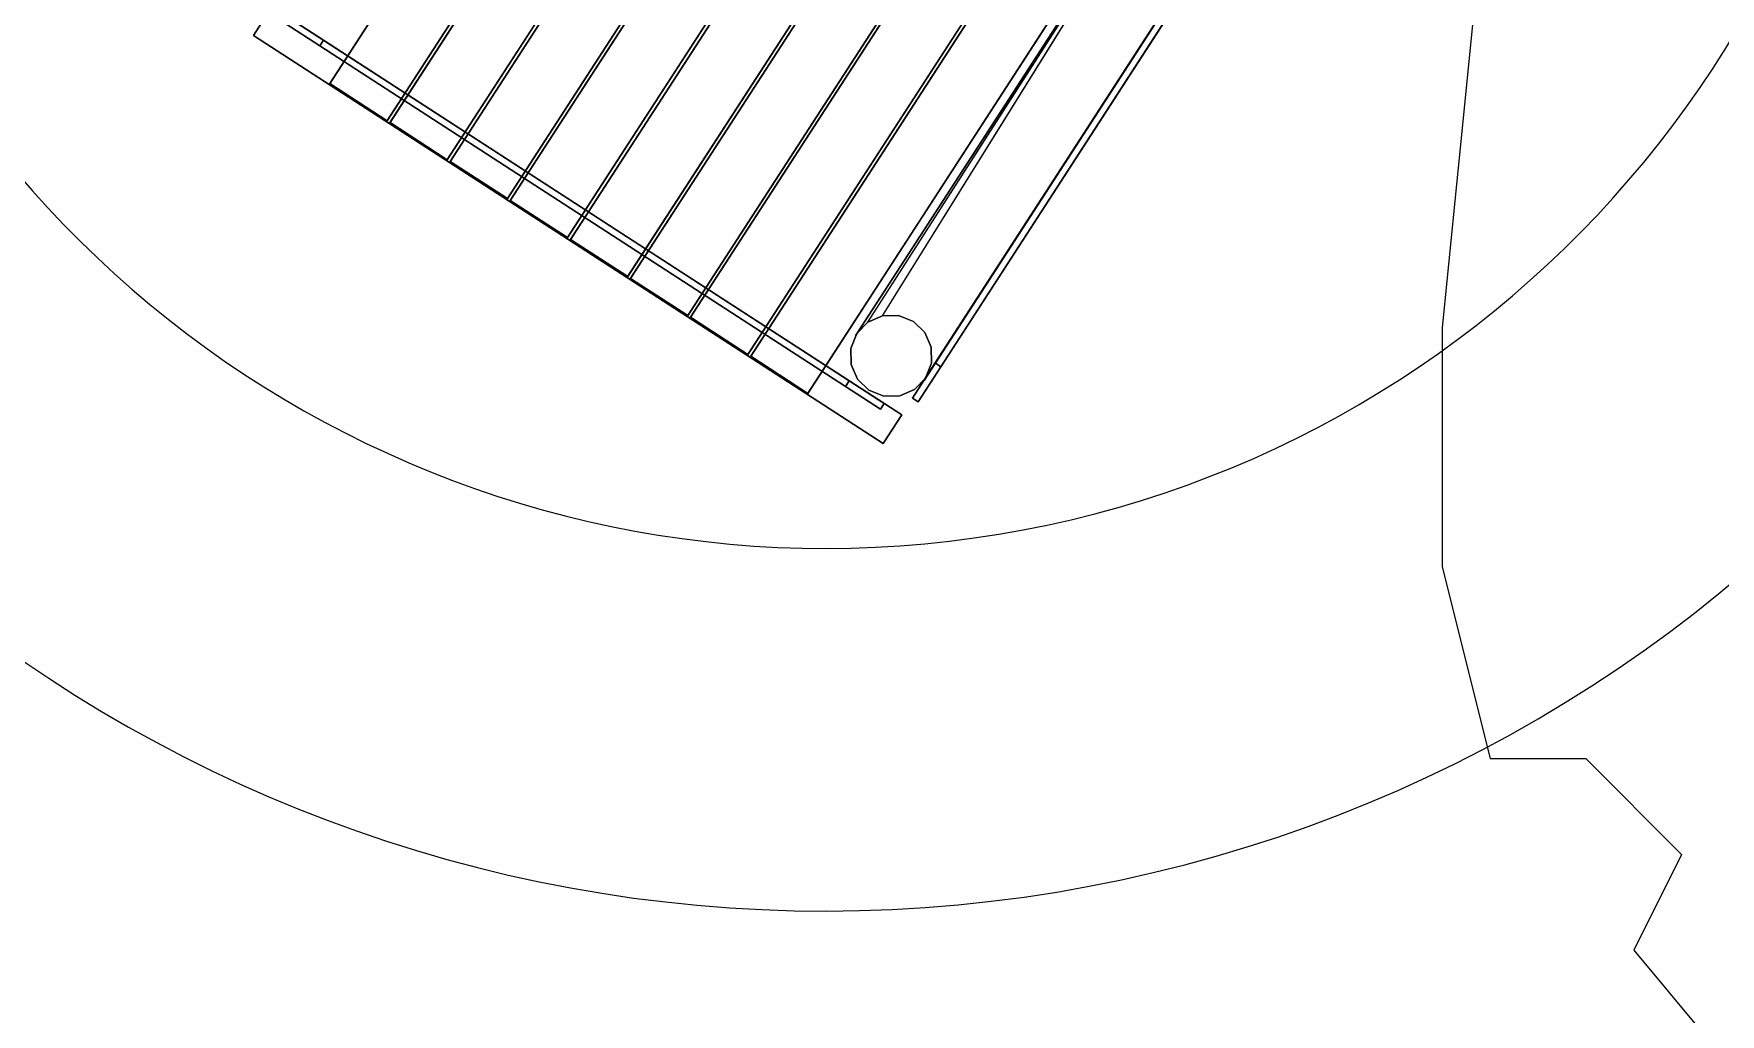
# Model space of a CAD drawing. Header units: inches. Extents: x -1 to 125, y -2 to 87.
# Drawn here: x 62.414 to 64.786, y 35.884 to 37.264 of the extents above; entities that cross this region are included whole.
import ezdxf

# ---------------------------------------------------------------- set-up
doc = ezdxf.new("R2010")
doc.units = ezdxf.units.IN
doc.header["$MEASUREMENT"] = 0
for name, color, linetype, lineweight in [('01 juegos infantiles', 32, 'Continuous', 5), ('POHON', 98, 'Continuous', 5), ('Standard', 7, 'Continuous', 0)]:
    doc.layers.add(name, color=color, linetype=linetype, lineweight=lineweight)

# ---------------------------------------------------------------- blocks, each defined once
blk = doc.blocks.new('A$C56F7531D')
at = {"layer": '01 juegos infantiles', "color": 32, "linetype": 'ByBlock'}
for points in [[(0.6465, 0.0015, -2.1974), (0.7425, 0.0015, -2.1974), (0.7425, 2.094, -2.1974), (0.6465, 2.094, -2.1974)], [(0.6465, 2.094, -2.1571), (0.6465, 0.0015, -2.1571), (0.6465, 0.0015, -2.1974), (0.6465, 2.094, -2.1974)], [(0.6465, 0.0015, -2.1571), (0.6465, 2.094, -2.1571), (0.7425, 2.094, -2.1571), (0.7425, 0.0015, -2.1571)], [(0.7425, 0.0015, -2.1974), (0.7425, 0.0015, -2.1571), (0.7425, 2.094, -2.1571), (0.7425, 2.094, -2.1974)], [(0.7473, 0.0015, -2.1974), (0.8433, 0.0015, -2.1974), (0.8433, 2.094, -2.1974), (0.7473, 2.094, -2.1974)], [(0.7473, 2.094, -2.1571), (0.7473, 0.0015, -2.1571), (0.7473, 0.0015, -2.1974), (0.7473, 2.094, -2.1974)], [(0.7473, 0.0015, -2.1571), (0.7473, 2.094, -2.1571), (0.8433, 2.094, -2.1571), (0.8433, 0.0015, -2.1571)], [(0.8433, 0.0015, -2.1974), (0.8433, 0.0015, -2.1571), (0.8433, 2.094, -2.1571), (0.8433, 2.094, -2.1974)], [(0.8481, 0.0015, -2.1974), (0.9441, 0.0015, -2.1974), (0.9441, 2.094, -2.1974), (0.8481, 2.094, -2.1974)], [(0.8481, 2.094, -2.1571), (0.8481, 0.0015, -2.1571), (0.8481, 0.0015, -2.1974), (0.8481, 2.094, -2.1974)], [(0.8481, 0.0015, -2.1571), (0.8481, 2.094, -2.1571), (0.9441, 2.094, -2.1571), (0.9441, 0.0015, -2.1571)], [(0.9441, 0.0015, -2.1974), (0.9441, 0.0015, -2.1571), (0.9441, 2.094, -2.1571), (0.9441, 2.094, -2.1974)], [(0.9489, 0.0015, -2.1974), (1.0449, 0.0015, -2.1974), (1.0449, 2.094, -2.1974), (0.9489, 2.094, -2.1974)], [(0.9489, 2.094, -2.1571), (0.9489, 0.0015, -2.1571), (0.9489, 0.0015, -2.1974), (0.9489, 2.094, -2.1974)], [(0.9489, 0.0015, -2.1571), (0.9489, 2.094, -2.1571), (1.0449, 2.094, -2.1571), (1.0449, 0.0015, -2.1571)], [(1.0449, 0.0015, -2.1974), (1.0449, 0.0015, -2.1571), (1.0449, 2.094, -2.1571), (1.0449, 2.094, -2.1974)], [(1.0497, 0.0015, -2.1974), (1.1457, 0.0015, -2.1974), (1.1457, 2.094, -2.1974), (1.0497, 2.094, -2.1974)], [(1.0497, 2.094, -2.1571), (1.0497, 0.0015, -2.1571), (1.0497, 0.0015, -2.1974), (1.0497, 2.094, -2.1974)], [(1.0497, 0.0015, -2.1571), (1.0497, 2.094, -2.1571), (1.1457, 2.094, -2.1571), (1.1457, 0.0015, -2.1571)], [(1.1457, 0.0015, -2.1974), (1.1457, 0.0015, -2.1571), (1.1457, 2.094, -2.1571), (1.1457, 2.094, -2.1974)], [(1.1505, 0.0015, -2.1974), (1.2464, 0.0015, -2.1974), (1.2464, 2.094, -2.1974), (1.1505, 2.094, -2.1974)], [(1.1505, 2.094, -2.1571), (1.1505, 0.0015, -2.1571), (1.1505, 0.0015, -2.1974), (1.1505, 2.094, -2.1974)], [(1.1505, 0.0015, -2.1571), (1.1505, 2.094, -2.1571), (1.2464, 2.094, -2.1571), (1.2464, 0.0015, -2.1571)], [(1.2464, 0.0015, -2.1974), (1.2464, 0.0015, -2.1571), (1.2464, 2.094, -2.1571), (1.2464, 2.094, -2.1974)], [(1.2512, 2.094, -2.1974), (1.2512, 0.0015, -2.1974), (1.3472, 0.0015, -2.1974), (1.3472, 2.094, -2.1974)], [(1.2512, 2.094, -2.1571), (1.2512, 0.0015, -2.1571), (1.2512, 0.0015, -2.1974), (1.2512, 2.094, -2.1974)], [(1.3472, 2.094, -2.1571), (1.3472, 0.0015, -2.1571), (1.2512, 0.0015, -2.1571), (1.2512, 2.094, -2.1571)], [(1.3472, 2.094, -2.1974), (1.3472, 0.0015, -2.1974), (1.3472, 0.0015, -2.1571), (1.3472, 2.094, -2.1571)], [(1.352, 0.0015, -2.1974), (1.448, 0.0015, -2.1974), (1.448, 2.094, -2.1974), (1.352, 2.094, -2.1974)], [(1.352, 2.094, -2.1571), (1.352, 0.0015, -2.1571), (1.352, 0.0015, -2.1974), (1.352, 2.094, -2.1974)], [(1.352, 0.0015, -2.1571), (1.352, 2.094, -2.1571), (1.448, 2.094, -2.1571), (1.448, 0.0015, -2.1571)], [(1.448, 0.0015, -2.1974), (1.448, 0.0015, -2.1571), (1.448, 2.094, -2.1571), (1.448, 2.094, -2.1974)], [(0.6465, 0.0005, -1.2375), (0.7425, 0.0005, -1.2375), (0.7425, 1.1524, -1.2375), (0.6465, 1.1524, -1.2375)], [(0.6465, 1.1524, -1.2375), (0.6465, 1.1524, -1.1972), (0.6465, 0.0005, -1.1972), (0.6465, 0.0005, -1.2375)], [(0.6465, 0.0005, -1.1972), (0.6465, 1.1524, -1.1972), (0.7425, 1.1524, -1.1972), (0.7425, 0.0005, -1.1972)], [(0.7425, 0.0005, -1.2375), (0.7425, 0.0005, -1.1972), (0.7425, 1.1524, -1.1972), (0.7425, 1.1524, -1.2375)], [(0.7473, 0.0005, -1.2375), (0.8433, 0.0005, -1.2375), (0.8433, 1.1524, -1.2375), (0.7473, 1.1524, -1.2375)], [(0.7473, 1.1524, -1.2375), (0.7473, 1.1524, -1.1972), (0.7473, 0.0005, -1.1972), (0.7473, 0.0005, -1.2375)], [(0.7473, 0.0005, -1.1972), (0.7473, 1.1524, -1.1972), (0.8433, 1.1524, -1.1972), (0.8433, 0.0005, -1.1972)], [(0.8433, 0.0005, -1.2375), (0.8433, 0.0005, -1.1972), (0.8433, 1.1524, -1.1972), (0.8433, 1.1524, -1.2375)], [(0.8481, 0.0005, -1.2375), (0.9441, 0.0005, -1.2375), (0.9441, 1.1524, -1.2375), (0.8481, 1.1524, -1.2375)], [(0.8481, 1.1524, -1.2375), (0.8481, 1.1524, -1.1972), (0.8481, 0.0005, -1.1972), (0.8481, 0.0005, -1.2375)], [(0.8481, 0.0005, -1.1972), (0.8481, 1.1524, -1.1972), (0.9441, 1.1524, -1.1972), (0.9441, 0.0005, -1.1972)], [(0.9441, 0.0005, -1.2375), (0.9441, 0.0005, -1.1972), (0.9441, 1.1524, -1.1972), (0.9441, 1.1524, -1.2375)], [(0.9489, 0.0005, -1.2375), (1.0449, 0.0005, -1.2375), (1.0449, 1.1524, -1.2375), (0.9489, 1.1524, -1.2375)], [(0.9489, 1.1524, -1.2375), (0.9489, 1.1524, -1.1972), (0.9489, 0.0005, -1.1972), (0.9489, 0.0005, -1.2375)], [(0.9489, 0.0005, -1.1972), (0.9489, 1.1524, -1.1972), (1.0449, 1.1524, -1.1972), (1.0449, 0.0005, -1.1972)], [(1.0449, 0.0005, -1.2375), (1.0449, 0.0005, -1.1972), (1.0449, 1.1524, -1.1972), (1.0449, 1.1524, -1.2375)], [(1.0497, 0.0005, -1.2375), (1.1457, 0.0005, -1.2375), (1.1457, 1.1524, -1.2375), (1.0497, 1.1524, -1.2375)], [(1.0497, 1.1524, -1.2375), (1.0497, 1.1524, -1.1972), (1.0497, 0.0005, -1.1972), (1.0497, 0.0005, -1.2375)], [(1.0497, 0.0005, -1.1972), (1.0497, 1.1524, -1.1972), (1.1457, 1.1524, -1.1972), (1.1457, 0.0005, -1.1972)], [(1.1457, 0.0005, -1.2375), (1.1457, 0.0005, -1.1972), (1.1457, 1.1524, -1.1972), (1.1457, 1.1524, -1.2375)], [(1.1505, 0.0005, -1.2375), (1.2464, 0.0005, -1.2375), (1.2464, 1.1524, -1.2375), (1.1505, 1.1524, -1.2375)], [(1.1505, 1.1524, -1.2375), (1.1505, 1.1524, -1.1972), (1.1505, 0.0005, -1.1972), (1.1505, 0.0005, -1.2375)], [(1.1505, 0.0005, -1.1972), (1.1505, 1.1524, -1.1972), (1.2464, 1.1524, -1.1972), (1.2464, 0.0005, -1.1972)], [(1.2464, 0.0005, -1.2375), (1.2464, 0.0005, -1.1972), (1.2464, 1.1524, -1.1972), (1.2464, 1.1524, -1.2375)], [(1.2512, 0.0005, -1.2375), (1.3472, 0.0005, -1.2375), (1.3472, 1.1524, -1.2375), (1.2512, 1.1524, -1.2375)], [(1.2512, 1.1524, -1.2375), (1.2512, 1.1524, -1.1972), (1.2512, 0.0005, -1.1972), (1.2512, 0.0005, -1.2375)], [(1.2512, 0.0005, -1.1972), (1.2512, 1.1524, -1.1972), (1.3472, 1.1524, -1.1972), (1.3472, 0.0005, -1.1972)], [(1.3472, 0.0005, -1.2375), (1.3472, 0.0005, -1.1972), (1.3472, 1.1524, -1.1972), (1.3472, 1.1524, -1.2375)], [(1.352, 0.0005, -1.2375), (1.448, 0.0005, -1.2375), (1.448, 1.1524, -1.2375), (1.352, 1.1524, -1.2375)], [(1.352, 1.1524, -1.2375), (1.352, 1.1524, -1.1972), (1.352, 0.0005, -1.1972), (1.352, 0.0005, -1.2375)], [(1.352, 0.0005, -1.1972), (1.352, 1.1524, -1.1972), (1.448, 1.1524, -1.1972), (1.448, 0.0005, -1.1972)], [(1.448, 0.0005, -1.2375), (1.448, 0.0005, -1.1972), (1.448, 1.1524, -1.1972), (1.448, 1.1524, -1.2375)], [(1.46, 1.0467, -2.1571), (1.46, 0.11, -2.1571), (1.46, 0.11, -2.1974), (1.46, 1.0467, -2.1974)], [(1.46, 1.0458, -1.1972), (1.46, 0.11, -1.1972), (1.46, 0.11, -1.2375), (1.46, 1.0458, -1.2375)], [(1.5752, 0.1065, -2.1571), (1.5752, 1.0472, -2.1571), (1.5752, 1.0472, -2.1974), (1.5752, 0.1065, -2.1974)], [(1.5752, 0.1056, -1.1972), (1.5752, 1.0463, -1.1972), (1.5752, 1.0463, -1.2375), (1.5752, 0.1056, -1.2375)], [(1.5175, 0.1671, -1.2375), (1.4955, 0.1627, -1.2375), (1.4955, 0.1627, -1.1972), (1.5175, 0.1671, -1.1972)], [(1.5175, 0.1671, -2.1974), (1.4955, 0.1627, -2.1974), (1.4955, 0.1627, -2.1571), (1.5175, 0.1671, -2.1571)], [(1.5396, 0.1627, -1.2375), (1.5175, 0.1671, -1.2375), (1.5175, 0.1671, -1.1972), (1.5396, 0.1627, -1.1972)], [(1.5396, 0.1627, -2.1974), (1.5175, 0.1671, -2.1974), (1.5175, 0.1671, -2.1571), (1.5396, 0.1627, -2.1571)], [(1.4768, 0.1502, -1.2375), (1.4643, 0.1315, -1.2375), (1.4643, 0.1315, -1.1972), (1.4768, 0.1502, -1.1972)], [(1.4768, 0.1502, -2.1974), (1.4643, 0.1315, -2.1974), (1.4643, 0.1315, -2.1571), (1.4768, 0.1502, -2.1571)], [(1.4955, 0.1627, -1.2375), (1.4768, 0.1502, -1.2375), (1.4768, 0.1502, -1.1972), (1.4955, 0.1627, -1.1972)], [(1.4955, 0.1627, -2.1974), (1.4768, 0.1502, -2.1974), (1.4768, 0.1502, -2.1571), (1.4955, 0.1627, -2.1571)], [(1.5582, 0.1502, -1.2375), (1.5396, 0.1627, -1.2375), (1.5396, 0.1627, -1.1972), (1.5582, 0.1502, -1.1972)], [(1.5582, 0.1502, -2.1974), (1.5396, 0.1627, -2.1974), (1.5396, 0.1627, -2.1571), (1.5582, 0.1502, -2.1571)], [(1.5707, 0.1315, -1.2375), (1.5582, 0.1502, -1.2375), (1.5582, 0.1502, -1.1972), (1.5707, 0.1315, -1.1972)], [(1.5707, 0.1315, -2.1974), (1.5582, 0.1502, -2.1974), (1.5582, 0.1502, -2.1571), (1.5707, 0.1315, -2.1571)], [(1.4643, 0.1315, -1.2375), (1.46, 0.11, -1.2375), (1.46, 0.11, -1.1972), (1.4643, 0.1315, -1.1972)], [(1.4643, 0.1315, -2.1974), (1.46, 0.11, -2.1974), (1.46, 0.11, -2.1571), (1.4643, 0.1315, -2.1571)], [(1.5751, 0.1095, -1.2375), (1.5707, 0.1315, -1.2375), (1.5707, 0.1315, -1.1972), (1.5751, 0.1095, -1.1972)], [(1.5751, 0.1095, -2.1974), (1.5707, 0.1315, -2.1974), (1.5707, 0.1315, -2.1571), (1.5751, 0.1095, -2.1571)], [(1.46, 0.1061, -1.2375), (1.4603, 0.1075, -1.2375), (1.46, 0.109, -1.2375)], [(1.46, 0.1061, -1.2375), (1.46, 0.109, -1.2375), (1.46, 0.109, -1.1972), (1.46, 0.1061, -1.1972)], [(1.46, 0.1061, -1.1972), (1.46, 0.109, -1.1972), (1.4603, 0.1075, -1.1972)], [(1.46, 0.109, -1.1972), (1.46, 0.109, -1.2375), (1.4603, 0.1075, -1.2375), (1.4603, 0.1075, -1.1972)], [(1.46, 0.107, -2.1974), (1.4602, 0.108, -2.1974), (1.46, 0.109, -2.1974)], [(1.46, 0.107, -2.1974), (1.46, 0.109, -2.1974), (1.46, 0.109, -2.1571), (1.46, 0.107, -2.1571)], [(1.46, 0.107, -2.1571), (1.46, 0.109, -2.1571), (1.4602, 0.108, -2.1571)], [(1.46, 0.109, -2.1571), (1.46, 0.109, -2.1974), (1.4602, 0.108, -2.1974), (1.4602, 0.108, -2.1571)], [(1.46, 0.107, -2.1571), (1.4602, 0.108, -2.1571), (1.4602, 0.108, -2.1974), (1.46, 0.107, -2.1974)], [(1.46, 0.1061, -1.1972), (1.4603, 0.1075, -1.1972), (1.4603, 0.1075, -1.2375), (1.46, 0.1061, -1.2375)], [(1.5751, 0.1095, -1.1972), (1.5747, 0.1075, -1.1972), (1.5747, 0.1075, -1.2375), (1.5751, 0.1095, -1.2375)], [(1.5751, 0.1056, -1.2375), (1.5747, 0.1075, -1.2375), (1.5747, 0.1075, -1.1972), (1.5751, 0.1056, -1.1972)], [(1.5751, 0.1095, -2.1571), (1.5748, 0.108, -2.1571), (1.5748, 0.108, -2.1974), (1.5751, 0.1095, -2.1974)], [(1.5751, 0.1065, -2.1974), (1.5748, 0.108, -2.1974), (1.5748, 0.108, -2.1571), (1.5751, 0.1065, -2.1571)], [(1.5752, 0.1065, -2.1974), (1.5751, 0.1065, -2.1974), (1.5751, 0.1065, -2.1571), (1.5752, 0.1065, -2.1571)], [(1.5752, 0.1056, -1.2375), (1.5751, 0.1056, -1.2375), (1.5751, 0.1056, -1.1972), (1.5752, 0.1056, -1.1972)], [(0.5193, 0, -2.2934), (1.5752, 0, -2.2934), (1.5752, 0.048, -2.2934), (0.5193, 0.048, -2.2934)], [(1.5752, 0.048, -2.2934), (1.5752, 0.048, -2.1974), (0.5193, 0.048, -2.1974), (0.5193, 0.048, -2.2934)], [(0.5193, 0.048, -2.2934), (0.5193, 0.048, -2.1974), (0.5193, 0, -2.1974), (0.5193, 0, -2.2934)], [(0.5193, 0, -2.1974), (0.5193, 0.048, -2.1974), (1.5752, 0.048, -2.1974), (1.5752, 0, -2.1974)], [(0.5193, 0, -1.3335), (1.5752, 0, -1.3335), (1.5752, 0.048, -1.3335), (0.5193, 0.048, -1.3335)], [(1.5752, 0.048, -1.3335), (1.5752, 0.048, -1.2375), (0.5193, 0.048, -1.2375), (0.5193, 0.048, -1.3335)], [(0.5193, 0.048, -1.3335), (0.5193, 0.048, -1.2375), (0.5193, 0, -1.2375), (0.5193, 0, -1.3335)], [(0.5193, 0, -1.2375), (0.5193, 0.048, -1.2375), (1.5752, 0.048, -1.2375), (1.5752, 0, -1.2375)], [(1.5752, 0, -2.2934), (1.5752, 0, -2.1974), (1.5752, 0.048, -2.1974), (1.5752, 0.048, -2.2934)], [(1.5752, 0, -1.3335), (1.5752, 0, -1.2375), (1.5752, 0.048, -1.2375), (1.5752, 0.048, -1.3335)], [(0.7425, 0.0015, -2.1974), (0.6465, 0.0015, -2.1974), (0.6465, 0.0015, -2.1571), (0.7425, 0.0015, -2.1571)], [(0.6465, 0.0005, -1.2375), (0.6465, 0.0005, -1.1972), (0.7425, 0.0005, -1.1972), (0.7425, 0.0005, -1.2375)], [(0.8433, 0.0015, -2.1974), (0.7473, 0.0015, -2.1974), (0.7473, 0.0015, -2.1571), (0.8433, 0.0015, -2.1571)], [(0.7473, 0.0005, -1.2375), (0.7473, 0.0005, -1.1972), (0.8433, 0.0005, -1.1972), (0.8433, 0.0005, -1.2375)], [(0.9441, 0.0015, -2.1974), (0.8481, 0.0015, -2.1974), (0.8481, 0.0015, -2.1571), (0.9441, 0.0015, -2.1571)], [(0.8481, 0.0005, -1.2375), (0.8481, 0.0005, -1.1972), (0.9441, 0.0005, -1.1972), (0.9441, 0.0005, -1.2375)], [(1.0449, 0.0015, -2.1974), (0.9489, 0.0015, -2.1974), (0.9489, 0.0015, -2.1571), (1.0449, 0.0015, -2.1571)], [(0.9489, 0.0005, -1.2375), (0.9489, 0.0005, -1.1972), (1.0449, 0.0005, -1.1972), (1.0449, 0.0005, -1.2375)], [(1.1457, 0.0015, -2.1974), (1.0497, 0.0015, -2.1974), (1.0497, 0.0015, -2.1571), (1.1457, 0.0015, -2.1571)], [(1.0497, 0.0005, -1.2375), (1.0497, 0.0005, -1.1972), (1.1457, 0.0005, -1.1972), (1.1457, 0.0005, -1.2375)], [(1.2464, 0.0015, -2.1974), (1.1505, 0.0015, -2.1974), (1.1505, 0.0015, -2.1571), (1.2464, 0.0015, -2.1571)], [(1.1505, 0.0005, -1.2375), (1.1505, 0.0005, -1.1972), (1.2464, 0.0005, -1.1972), (1.2464, 0.0005, -1.2375)], [(1.3472, 0.0015, -2.1974), (1.2512, 0.0015, -2.1974), (1.2512, 0.0015, -2.1571), (1.3472, 0.0015, -2.1571)], [(1.2512, 0.0005, -1.2375), (1.2512, 0.0005, -1.1972), (1.3472, 0.0005, -1.1972), (1.3472, 0.0005, -1.2375)], [(1.448, 0.0015, -2.1974), (1.352, 0.0015, -2.1974), (1.352, 0.0015, -2.1571), (1.448, 0.0015, -2.1571)], [(1.352, 0.0005, -1.2375), (1.352, 0.0005, -1.1972), (1.448, 0.0005, -1.1972), (1.448, 0.0005, -1.2375)], [(0.5193, 0, -2.2934), (0.5193, 0, -2.1974), (1.5752, 0, -2.1974), (1.5752, 0, -2.2934)], [(0.5193, 0, -1.3335), (0.5193, 0, -1.2375), (1.5752, 0, -1.2375), (1.5752, 0, -1.3335)]]:
    blk.add_3dface(points, dxfattribs=at)
at = {"layer": '01 juegos infantiles', "color": 240, "linetype": 'ByBlock'}
for points in [[(1.5748, 0.1346, -0.5262), (1.5748, 1.0745, -0.5262), (1.5844, 1.0745, -0.5262), (1.5844, 0.1346, -0.5262)], [(1.5748, 1.0745, -1.1971), (1.5748, 0.1346, -1.1971), (1.5844, 0.1346, -1.1971), (1.5844, 1.0745, -1.1971)], [(1.5748, 0.1346, -0.6764), (1.5748, 0.1346, -0.5262), (1.5844, 0.1346, -0.5262), (1.5844, 0.1346, -0.6764)], [(1.5748, 0.0758, -0.7053), (1.5748, 0.1346, -0.6764), (1.5844, 0.1346, -0.6764), (1.5844, 0.0758, -0.7053)], [(1.5748, 0.1346, -1.0469), (1.5748, 0.0758, -1.018), (1.5844, 0.0758, -1.018), (1.5844, 0.1346, -1.0469)], [(1.5748, 0.1346, -1.1971), (1.5748, 0.1346, -1.0469), (1.5844, 0.1346, -1.0469), (1.5844, 0.1346, -1.1971)], [(1.5748, 0.0758, -1.018), (1.5748, 0.0758, -0.7053), (1.5844, 0.0758, -0.7053), (1.5844, 0.0758, -1.018)], [(0.5471, 0.048, -0.7054), (0.6058, 0.048, -0.6765), (0.6058, 0.0384, -0.6765), (0.5471, 0.0384, -0.7054)], [(0.6058, 0.048, -1.047), (0.5471, 0.048, -1.0181), (0.5471, 0.0384, -1.0181), (0.6058, 0.0384, -1.047)], [(0.6058, 0.048, -0.5264), (1.5458, 0.048, -0.5264), (1.5458, 0.0384, -0.5264), (0.6058, 0.0384, -0.5264)], [(0.6058, 0.048, -0.6765), (0.6058, 0.048, -0.5264), (0.6058, 0.0384, -0.5264), (0.6058, 0.0384, -0.6765)], [(0.6058, 0.048, -1.1972), (0.6058, 0.048, -1.047), (0.6058, 0.0384, -1.047), (0.6058, 0.0384, -1.1972)], [(1.5458, 0.048, -1.1972), (0.6058, 0.048, -1.1972), (0.6058, 0.0384, -1.1972), (1.5458, 0.0384, -1.1972)], [(1.487, 0.048, -1.0682), (1.5458, 0.048, -1.0971), (1.5458, 0.0384, -1.0971), (1.487, 0.0384, -1.0682)], [(1.487, 0.048, -0.6554), (1.487, 0.048, -1.0682), (1.487, 0.0384, -1.0682), (1.487, 0.0384, -0.6554)], [(1.5458, 0.048, -0.6265), (1.487, 0.048, -0.6554), (1.487, 0.0384, -0.6554), (1.5458, 0.0384, -0.6265)], [(1.5458, 0.048, -0.5264), (1.5458, 0.048, -0.6265), (1.5458, 0.0384, -0.6265), (1.5458, 0.0384, -0.5264)], [(1.5458, 0.048, -1.0971), (1.5458, 0.048, -1.1972), (1.5458, 0.0384, -1.1972), (1.5458, 0.0384, -1.0971)]]:
    blk.add_3dface(points, dxfattribs=at)
for points, invisible_edges in [([(1.5748, 1.0745, -1.1971), (1.5748, 1.0158, -1.0681), (1.5748, 0.1346, -1.1971)], 3), ([(1.5748, 1.0158, -0.6553), (1.5748, 1.0745, -0.6264), (1.5748, 0.1346, -1.0469)], 14), ([(1.5748, 0.1346, -1.0469), (1.5748, 1.0745, -0.6264), (1.5748, 0.0758, -1.018)], 3), ([(1.5748, 0.0758, -1.018), (1.5748, 1.0745, -0.6264), (1.5748, 0.0758, -0.7053)], 3), ([(1.5748, 0.0758, -0.7053), (1.5748, 1.0745, -0.6264), (1.5748, 0.1346, -0.6764)], 3), ([(1.5748, 1.0745, -0.5262), (1.5748, 0.1346, -0.5262), (1.5748, 0.1346, -0.6764)], 12), ([(1.5748, 0.1346, -0.6764), (1.5748, 1.0745, -0.6264), (1.5748, 1.0745, -0.5262)], 13), ([(1.5844, 0.1346, -0.5262), (1.5844, 1.0745, -0.5262), (1.5844, 0.1346, -0.6764)], 2), ([(1.5844, 1.0745, -0.5262), (1.5844, 1.0745, -0.6264), (1.5844, 0.1346, -0.6764)], 14), ([(1.5844, 0.1346, -0.6764), (1.5844, 1.0745, -0.6264), (1.5844, 0.0758, -0.7053)], 3), ([(1.5844, 0.0758, -0.7053), (1.5844, 1.0745, -0.6264), (1.5844, 0.0758, -1.018)], 3), ([(1.5844, 0.0758, -1.018), (1.5844, 1.0745, -0.6264), (1.5844, 0.1346, -1.0469)], 3), ([(1.5844, 0.1346, -1.1971), (1.5844, 0.1346, -1.0469), (1.5844, 1.0745, -1.1971)], 2), ([(1.5844, 1.0745, -1.1971), (1.5844, 0.1346, -1.0469), (1.5844, 1.0745, -1.097)], 3), ([(1.5844, 1.0745, -1.097), (1.5844, 0.1346, -1.0469), (1.5844, 1.0158, -1.0681)], 3), ([(1.5844, 0.1346, -1.0469), (1.5844, 1.0745, -0.6264), (1.5844, 1.0158, -0.6553)], 13), ([(1.5748, 1.0158, -1.0681), (1.5748, 1.0158, -0.6553), (1.5748, 0.1346, -1.1971)], 14), ([(1.5748, 0.1346, -1.1971), (1.5748, 1.0158, -0.6553), (1.5748, 0.1346, -1.0469)], 3), ([(1.5844, 1.0158, -0.6553), (1.5844, 1.0158, -1.0681), (1.5844, 0.1346, -1.0469)], 14), ([(0.6058, 0.048, -1.047), (1.5458, 0.048, -0.6265), (0.5471, 0.048, -1.0181)], 3), ([(0.5471, 0.048, -1.0181), (1.5458, 0.048, -0.6265), (0.5471, 0.048, -0.7054)], 3), ([(0.5471, 0.048, -0.7054), (1.5458, 0.048, -0.6265), (0.6058, 0.048, -0.6765)], 3), ([(1.5458, 0.048, -1.1972), (1.487, 0.048, -1.0682), (0.6058, 0.048, -1.1972)], 3), ([(1.487, 0.048, -1.0682), (1.487, 0.048, -0.6554), (0.6058, 0.048, -1.1972)], 14), ([(0.6058, 0.048, -1.1972), (1.487, 0.048, -0.6554), (0.6058, 0.048, -1.047)], 3), ([(1.487, 0.048, -0.6554), (1.5458, 0.048, -0.6265), (0.6058, 0.048, -1.047)], 14), ([(1.5458, 0.048, -0.5264), (0.6058, 0.048, -0.5264), (0.6058, 0.048, -0.6765)], 12), ([(0.6058, 0.048, -0.6765), (1.5458, 0.048, -0.6265), (1.5458, 0.048, -0.5264)], 13), ([(1.5458, 0.048, -1.0971), (1.487, 0.048, -1.0682), (1.5458, 0.048, -1.1972)], 2), ([(0.6058, 0.0384, -0.6765), (1.5458, 0.0384, -0.6265), (0.5471, 0.0384, -0.7054)], 3), ([(0.5471, 0.0384, -0.7054), (1.5458, 0.0384, -0.6265), (0.5471, 0.0384, -1.0181)], 3), ([(0.5471, 0.0384, -1.0181), (1.5458, 0.0384, -0.6265), (0.6058, 0.0384, -1.047)], 3), ([(0.6058, 0.0384, -0.5264), (1.5458, 0.0384, -0.5264), (0.6058, 0.0384, -0.6765)], 2), ([(1.5458, 0.0384, -0.5264), (1.5458, 0.0384, -0.6265), (0.6058, 0.0384, -0.6765)], 14), ([(0.6058, 0.0384, -1.1972), (0.6058, 0.0384, -1.047), (1.5458, 0.0384, -1.1972)], 2), ([(1.5458, 0.0384, -1.1972), (0.6058, 0.0384, -1.047), (1.5458, 0.0384, -1.0971)], 3), ([(1.5458, 0.0384, -1.0971), (0.6058, 0.0384, -1.047), (1.487, 0.0384, -1.0682)], 3), ([(1.487, 0.0384, -0.6554), (1.487, 0.0384, -1.0682), (0.6058, 0.0384, -1.047)], 14), ([(0.6058, 0.0384, -1.047), (1.5458, 0.0384, -0.6265), (1.487, 0.0384, -0.6554)], 13)]:
    blk.add_3dface(points, dxfattribs=dict(at, invisible_edges=invisible_edges))
at = {"layer": '01 juegos infantiles', "color": 32, "linetype": 'ByBlock'}
for points, invisible_edges in [([(1.5707, 1.0252, -2.1571), (1.5751, 1.0472, -2.1571), (1.46, 0.11, -2.1571)], 14), ([(1.46, 0.11, -2.1571), (1.5751, 1.0472, -2.1571), (1.4643, 0.1315, -2.1571)], 3), ([(1.4643, 1.0252, -2.1974), (1.46, 1.0467, -2.1974), (1.5751, 0.1095, -2.1974)], 14), ([(1.5751, 0.1095, -2.1974), (1.46, 1.0467, -2.1974), (1.5707, 0.1315, -2.1974)], 3), ([(1.5707, 0.1315, -2.1974), (1.46, 1.0467, -2.1974), (1.5582, 0.1502, -2.1974)], 3), ([(1.5582, 0.1502, -2.1974), (1.46, 1.0467, -2.1974), (1.5396, 0.1627, -2.1974)], 3), ([(1.5396, 0.1627, -2.1974), (1.46, 1.0467, -2.1974), (1.5175, 0.1671, -2.1974)], 3), ([(1.5175, 0.1671, -2.1974), (1.46, 1.0467, -2.1974), (1.4955, 0.1627, -2.1974)], 3), ([(1.4955, 0.1627, -2.1974), (1.46, 1.0467, -2.1974), (1.4768, 0.1502, -2.1974)], 3), ([(1.46, 0.11, -2.1974), (1.4643, 0.1315, -2.1974), (1.46, 1.0467, -2.1974)], 12), ([(1.4768, 0.1502, -2.1974), (1.46, 1.0467, -2.1974), (1.4643, 0.1315, -2.1974)], 14), ([(1.46, 1.0467, -2.1571), (1.4643, 1.0252, -2.1571), (1.46, 0.11, -2.1571)], 2), ([(1.5707, 1.0242, -1.1972), (1.5751, 1.0463, -1.1972), (1.46, 0.11, -1.1972)], 14), ([(1.46, 0.11, -1.1972), (1.5751, 1.0463, -1.1972), (1.4643, 0.1315, -1.1972)], 3), ([(1.4643, 1.0242, -1.2375), (1.46, 1.0458, -1.2375), (1.5751, 0.1095, -1.2375)], 14), ([(1.5751, 0.1095, -1.2375), (1.46, 1.0458, -1.2375), (1.5707, 0.1315, -1.2375)], 3), ([(1.5707, 0.1315, -1.2375), (1.46, 1.0458, -1.2375), (1.5582, 0.1502, -1.2375)], 3), ([(1.5582, 0.1502, -1.2375), (1.46, 1.0458, -1.2375), (1.5396, 0.1627, -1.2375)], 3), ([(1.5396, 0.1627, -1.2375), (1.46, 1.0458, -1.2375), (1.5175, 0.1671, -1.2375)], 3), ([(1.5175, 0.1671, -1.2375), (1.46, 1.0458, -1.2375), (1.4955, 0.1627, -1.2375)], 3), ([(1.4955, 0.1627, -1.2375), (1.46, 1.0458, -1.2375), (1.4768, 0.1502, -1.2375)], 3), ([(1.46, 0.11, -1.2375), (1.4643, 0.1315, -1.2375), (1.46, 1.0458, -1.2375)], 12), ([(1.4768, 0.1502, -1.2375), (1.46, 1.0458, -1.2375), (1.4643, 0.1315, -1.2375)], 14), ([(1.46, 1.0458, -1.1972), (1.4643, 1.0242, -1.1972), (1.46, 0.11, -1.1972)], 2), ([(1.4643, 0.1315, -2.1571), (1.5751, 1.0472, -2.1571), (1.4768, 0.1502, -2.1571)], 3), ([(1.4643, 0.1315, -1.1972), (1.5751, 1.0463, -1.1972), (1.4768, 0.1502, -1.1972)], 3), ([(1.4768, 0.1502, -2.1571), (1.5751, 1.0472, -2.1571), (1.4955, 0.1627, -2.1571)], 3), ([(1.4768, 0.1502, -1.1972), (1.5751, 1.0463, -1.1972), (1.4955, 0.1627, -1.1972)], 3), ([(1.4955, 0.1627, -2.1571), (1.5751, 1.0472, -2.1571), (1.5175, 0.1671, -2.1571)], 3), ([(1.4955, 0.1627, -1.1972), (1.5751, 1.0463, -1.1972), (1.5175, 0.1671, -1.1972)], 3), ([(1.5175, 0.1671, -2.1571), (1.5751, 1.0472, -2.1571), (1.5396, 0.1627, -2.1571)], 3), ([(1.5175, 0.1671, -1.1972), (1.5751, 1.0463, -1.1972), (1.5396, 0.1627, -1.1972)], 3), ([(1.5396, 0.1627, -2.1571), (1.5751, 1.0472, -2.1571), (1.5582, 0.1502, -2.1571)], 3), ([(1.5396, 0.1627, -1.1972), (1.5751, 1.0463, -1.1972), (1.5582, 0.1502, -1.1972)], 3), ([(1.5582, 0.1502, -2.1571), (1.5751, 1.0472, -2.1571), (1.5707, 0.1315, -2.1571)], 3), ([(1.5582, 0.1502, -1.1972), (1.5751, 1.0463, -1.1972), (1.5707, 0.1315, -1.1972)], 3), ([(1.5752, 1.0472, -2.1974), (1.5707, 1.0252, -2.1974), (1.5752, 0.1065, -2.1974)], 3), ([(1.5707, 0.1315, -2.1571), (1.5751, 1.0472, -2.1571), (1.5751, 0.1095, -2.1571)], 3), ([(1.5752, 1.0463, -1.2375), (1.5707, 1.0242, -1.2375), (1.5752, 0.1056, -1.2375)], 3), ([(1.5707, 0.1315, -1.1972), (1.5751, 1.0463, -1.1972), (1.5751, 0.1095, -1.1972)], 3), ([(1.5752, 1.0472, -2.1571), (1.5752, 0.1065, -2.1571), (1.5751, 1.0472, -2.1571)], 2), ([(1.5752, 0.1065, -2.1571), (1.5751, 0.1065, -2.1571), (1.5751, 1.0472, -2.1571)], 14), ([(1.5752, 1.0463, -1.1972), (1.5752, 0.1056, -1.1972), (1.5751, 1.0463, -1.1972)], 2), ([(1.5752, 0.1056, -1.1972), (1.5751, 0.1056, -1.1972), (1.5751, 1.0463, -1.1972)], 14), ([(1.4643, 1.0252, -2.1571), (1.4768, 1.0065, -2.1571), (1.46, 0.11, -2.1571)], 14), ([(1.5582, 1.0065, -2.1571), (1.5707, 1.0252, -2.1571), (1.46, 0.11, -2.1571)], 14), ([(1.4643, 1.0242, -1.1972), (1.4768, 1.0056, -1.1972), (1.46, 0.11, -1.1972)], 14), ([(1.5582, 1.0056, -1.1972), (1.5707, 1.0242, -1.1972), (1.46, 0.11, -1.1972)], 14), ([(1.4768, 1.0065, -2.1974), (1.4643, 1.0252, -2.1974), (1.5751, 0.1095, -2.1974)], 14), ([(1.4768, 1.0056, -1.2375), (1.4643, 1.0242, -1.2375), (1.5751, 0.1095, -1.2375)], 14), ([(1.5707, 1.0252, -2.1974), (1.5582, 1.0065, -2.1974), (1.5752, 0.1065, -2.1974)], 14), ([(1.5707, 1.0242, -1.2375), (1.5582, 1.0056, -1.2375), (1.5752, 0.1056, -1.2375)], 14), ([(1.4768, 1.0065, -2.1571), (1.4955, 0.994, -2.1571), (1.46, 0.11, -2.1571)], 14), ([(1.5396, 0.994, -2.1571), (1.5582, 1.0065, -2.1571), (1.46, 0.11, -2.1571)], 14), ([(1.4768, 1.0056, -1.1972), (1.4955, 0.9931, -1.1972), (1.46, 0.11, -1.1972)], 14), ([(1.5396, 0.9931, -1.1972), (1.5582, 1.0056, -1.1972), (1.46, 0.11, -1.1972)], 14), ([(1.4955, 0.994, -2.1974), (1.4768, 1.0065, -2.1974), (1.5751, 0.1095, -2.1974)], 14), ([(1.4955, 0.9931, -1.2375), (1.4768, 1.0056, -1.2375), (1.5751, 0.1095, -1.2375)], 14), ([(1.5582, 1.0065, -2.1974), (1.5396, 0.994, -2.1974), (1.5751, 0.1095, -2.1974)], 14), ([(1.5582, 1.0056, -1.2375), (1.5396, 0.9931, -1.2375), (1.5751, 0.1095, -1.2375)], 14), ([(1.4955, 0.994, -2.1571), (1.5175, 0.9896, -2.1571), (1.46, 0.11, -2.1571)], 14), ([(1.5175, 0.9896, -2.1571), (1.5396, 0.994, -2.1571), (1.46, 0.11, -2.1571)], 14), ([(1.4955, 0.9931, -1.1972), (1.5175, 0.9887, -1.1972), (1.46, 0.11, -1.1972)], 14), ([(1.5175, 0.9887, -1.1972), (1.5396, 0.9931, -1.1972), (1.46, 0.11, -1.1972)], 14), ([(1.5175, 0.9896, -2.1974), (1.4955, 0.994, -2.1974), (1.5751, 0.1095, -2.1974)], 14), ([(1.5175, 0.9887, -1.2375), (1.4955, 0.9931, -1.2375), (1.5751, 0.1095, -1.2375)], 14), ([(1.5396, 0.994, -2.1974), (1.5175, 0.9896, -2.1974), (1.5751, 0.1095, -2.1974)], 14), ([(1.5396, 0.9931, -1.2375), (1.5175, 0.9887, -1.2375), (1.5751, 0.1095, -1.2375)], 14), ([(1.5747, 0.1075, -1.2375), (1.5752, 0.1056, -1.2375), (1.5751, 0.1095, -1.2375)], 3), ([(1.5751, 0.1056, -1.1972), (1.5747, 0.1075, -1.1972), (1.5751, 0.1095, -1.1972)], 12), ([(1.5751, 0.1056, -1.2375), (1.5752, 0.1056, -1.2375), (1.5747, 0.1075, -1.2375)], 2), ([(1.5748, 0.108, -2.1974), (1.5752, 0.1065, -2.1974), (1.5751, 0.1095, -2.1974)], 3), ([(1.5751, 0.1065, -2.1571), (1.5748, 0.108, -2.1571), (1.5751, 0.1095, -2.1571)], 12), ([(1.5751, 0.1065, -2.1974), (1.5752, 0.1065, -2.1974), (1.5748, 0.108, -2.1974)], 2)]:
    blk.add_3dface(points, dxfattribs=dict(at, invisible_edges=invisible_edges))
at = {"layer": '01 juegos infantiles', "color": 22, "linetype": 'ByBlock'}
for points, invisible_edges in [([(1.5396, 0.1627, -0.5264), (1.4643, 0.1315, -0.5264), (1.5175, 0.1671, -0.5264)], 3), ([(1.5175, 0.1671, -0.5264), (1.4643, 0.1315, -0.5264), (1.4768, 0.1502, -0.5264)], 13), ([(1.4768, 0.1502, -0.5264), (1.4955, 0.1627, -0.5264), (1.5175, 0.1671, -0.5264)], 12), ([(1.4955, 0.1627, -2.3971), (1.4955, 0.0563, -2.3971), (1.5175, 0.1671, -2.3971)], 3), ([(1.5175, 0.1671, -2.3971), (1.4955, 0.0563, -2.3971), (1.5396, 0.1627, -2.3971)], 3), ([(1.5582, 0.1502, -0.5264), (1.4643, 0.1315, -0.5264), (1.5396, 0.1627, -0.5264)], 3), ([(1.4643, 0.1315, -2.3971), (1.4955, 0.0563, -2.3971), (1.4768, 0.1502, -2.3971)], 3), ([(1.5707, 0.1315, -0.5264), (1.4643, 0.1315, -0.5264), (1.5582, 0.1502, -0.5264)], 3), ([(1.4768, 0.1502, -2.3971), (1.4955, 0.0563, -2.3971), (1.4955, 0.1627, -2.3971)], 3), ([(1.5396, 0.1627, -2.3971), (1.4955, 0.0563, -2.3971), (1.5582, 0.1502, -2.3971)], 3), ([(1.5582, 0.1502, -2.3971), (1.4955, 0.0563, -2.3971), (1.5707, 0.1315, -2.3971)], 3), ([(1.4599, 0.1095, -2.3971), (1.4955, 0.0563, -2.3971), (1.4643, 0.1315, -2.3971)], 3), ([(1.4599, 0.1095, -0.5264), (1.4643, 0.1315, -0.5264), (1.4768, 0.0688, -0.5264)], 14), ([(1.4768, 0.0688, -0.5264), (1.4643, 0.1315, -0.5264), (1.4955, 0.0563, -0.5264)], 3), ([(1.4955, 0.0563, -0.5264), (1.4643, 0.1315, -0.5264), (1.5175, 0.0519, -0.5264)], 3), ([(1.5175, 0.0519, -0.5264), (1.4643, 0.1315, -0.5264), (1.5396, 0.0563, -0.5264)], 3), ([(1.5396, 0.0563, -0.5264), (1.4643, 0.1315, -0.5264), (1.5582, 0.0688, -0.5264)], 3), ([(1.5582, 0.0688, -0.5264), (1.4643, 0.1315, -0.5264), (1.5707, 0.0875, -0.5264)], 3), ([(1.5707, 0.0875, -0.5264), (1.4643, 0.1315, -0.5264), (1.5751, 0.1095, -0.5264)], 3), ([(1.5751, 0.1095, -0.5264), (1.4643, 0.1315, -0.5264), (1.5707, 0.1315, -0.5264)], 3), ([(1.5707, 0.1315, -2.3971), (1.4955, 0.0563, -2.3971), (1.5751, 0.1095, -2.3971)], 3), ([(1.4643, 0.0875, -2.3971), (1.4768, 0.0688, -2.3971), (1.4599, 0.1095, -2.3971)], 2), ([(1.4768, 0.0688, -2.3971), (1.4955, 0.0563, -2.3971), (1.4599, 0.1095, -2.3971)], 14), ([(1.4643, 0.0875, -0.5264), (1.4599, 0.1095, -0.5264), (1.4768, 0.0688, -0.5264)], 2), ([(1.5751, 0.1095, -2.3971), (1.4955, 0.0563, -2.3971), (1.5707, 0.0875, -2.3971)], 3), ([(1.5707, 0.0875, -2.3971), (1.4955, 0.0563, -2.3971), (1.5582, 0.0688, -2.3971)], 3), ([(1.5582, 0.0688, -2.3971), (1.4955, 0.0563, -2.3971), (1.5175, 0.0519, -2.3971)], 13), ([(1.5175, 0.0519, -2.3971), (1.5396, 0.0563, -2.3971), (1.5582, 0.0688, -2.3971)], 12)]:
    blk.add_3dface(points, dxfattribs=dict(at, invisible_edges=invisible_edges))
for points in [[(1.5175, 0.1671, -2.3971), (1.5175, 0.1671, -0.5264), (1.4955, 0.1627, -0.5264), (1.4955, 0.1627, -2.3971)], [(1.5396, 0.1627, -2.3971), (1.5396, 0.1627, -0.5264), (1.5175, 0.1671, -0.5264), (1.5175, 0.1671, -2.3971)], [(1.4768, 0.1502, -2.3971), (1.4768, 0.1502, -0.5264), (1.4643, 0.1315, -0.5264), (1.4643, 0.1315, -2.3971)], [(1.4955, 0.1627, -2.3971), (1.4955, 0.1627, -0.5264), (1.4768, 0.1502, -0.5264), (1.4768, 0.1502, -2.3971)], [(1.5582, 0.1502, -2.3971), (1.5582, 0.1502, -0.5264), (1.5396, 0.1627, -0.5264), (1.5396, 0.1627, -2.3971)], [(1.5707, 0.1315, -2.3971), (1.5707, 0.1315, -0.5264), (1.5582, 0.1502, -0.5264), (1.5582, 0.1502, -2.3971)], [(1.4643, 0.1315, -2.3971), (1.4643, 0.1315, -0.5264), (1.4599, 0.1095, -0.5264), (1.4599, 0.1095, -2.3971)], [(1.5751, 0.1095, -2.3971), (1.5751, 0.1095, -0.5264), (1.5707, 0.1315, -0.5264), (1.5707, 0.1315, -2.3971)], [(1.4599, 0.1095, -2.3971), (1.4599, 0.1095, -0.5264), (1.4643, 0.0875, -0.5264), (1.4643, 0.0875, -2.3971)], [(1.5707, 0.0875, -2.3971), (1.5707, 0.0875, -0.5264), (1.5751, 0.1095, -0.5264), (1.5751, 0.1095, -2.3971)], [(1.4643, 0.0875, -2.3971), (1.4643, 0.0875, -0.5264), (1.4768, 0.0688, -0.5264), (1.4768, 0.0688, -2.3971)], [(1.5582, 0.0688, -2.3971), (1.5582, 0.0688, -0.5264), (1.5707, 0.0875, -0.5264), (1.5707, 0.0875, -2.3971)], [(1.4768, 0.0688, -2.3971), (1.4768, 0.0688, -0.5264), (1.4955, 0.0563, -0.5264), (1.4955, 0.0563, -2.3971)], [(1.4955, 0.0563, -2.3971), (1.4955, 0.0563, -0.5264), (1.5175, 0.0519, -0.5264), (1.5175, 0.0519, -2.3971)], [(1.5175, 0.0519, -2.3971), (1.5175, 0.0519, -0.5264), (1.5396, 0.0563, -0.5264), (1.5396, 0.0563, -2.3971)], [(1.5396, 0.0563, -2.3971), (1.5396, 0.0563, -0.5264), (1.5582, 0.0688, -0.5264), (1.5582, 0.0688, -2.3971)]]:
    blk.add_3dface(points, dxfattribs=at)
at = {"layer": 'Standard', "color": 32, "linetype": 'ByBlock', "invisible_edges": 15}
for points in [[(1.5752, 0.1065, -2.1974), (1.5582, 1.0065, -2.1974), (1.5751, 0.1095, -2.1974)], [(1.5752, 0.1056, -1.2375), (1.5582, 1.0056, -1.2375), (1.5751, 0.1095, -1.2375)]]:
    blk.add_3dface(points, dxfattribs=at)
blk = doc.blocks.new('PHN-1')
at = {"linetype": 'Continuous'}
blk.add_lwpolyline([(884.9571, -160.9944), (884.1481, -160.8596), (884.1481, -160.6574), (884.0807, -160.5899), (883.8785, -160.6574), (883.6088, -160.4551), (883.3391, -160.1854), (883.1369, -159.7809), (883.3391, -159.6461), (883.2717, -159.4439), (883.0695, -159.3765), (883.0021, -158.7023), (883.0021, -158.3652), (883.0695, -158.0956), (883.2043, -158.0956), (883.3391, -157.9607), (883.2717, -157.8259), (883.6088, -157.4214)], dxfattribs=at)
blk = doc.blocks.new('A-DAS')
blk.add_lwpolyline([(12.1687, 29.8457, 0.624529), (10.1867, 26.8695, -0.401496), (9.6963, 25.8055, 1.876625), (12.4162, 23.9293, -1.024101), (14.7703, 23.8444, 1.218456), (18.3413, 24.3347, -0.585238), (19.8293, 26.0101, 1.343335), (16.9479, 30.8841, -0.251496), (12.1687, 29.8457, 1.906042)], format="xyb")
blk.add_lwpolyline([(12.0695, 29.3641, 0.626221), (10.6391, 27.0974, -0.414194), (9.8796, 25.3503, 1.876625), (11.9162, 23.9455, -1.024101), (15.2694, 23.8245, 1.218456), (17.8687, 24.1814, -0.560869), (19.8068, 26.5318, 1.32248), (17.2965, 30.5345, -0.251106)], format="xyb", close=True)
at = {"rotation": 327.0655888939163}
blk.add_blockref('A$C56F7531D', (9.1845, 23.4774, 2.3971), dxfattribs=at)
at = {"layer": 'POHON', "xscale": -1, "rotation": 180}
blk.add_blockref('PHN-1', (-871.7093, -135.918), dxfattribs=at)

msp = doc.modelspace()

# ---------------------------------------------------------------- block references
msp.add_blockref('A-DAS', (53.1023, 14.0662))

doc.saveas('drawing.dxf')
